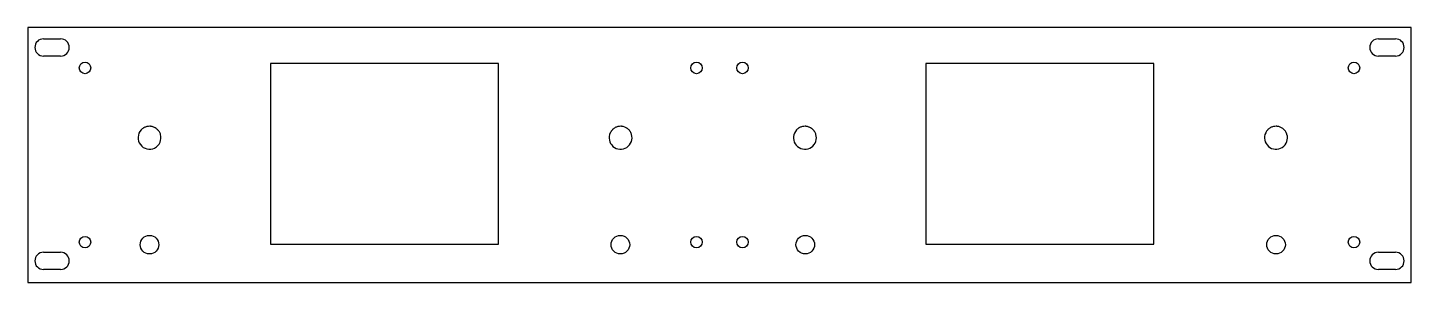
# Model space of a CAD drawing. Header units: millimetres. Extents: x 491 to 973, y 858 to 947.
import ezdxf

# ---------------------------------------------------------------- set-up
doc = ezdxf.new("R2010")
doc.units = ezdxf.units.MM

msp = doc.modelspace()

# ---------------------------------------------------------------- linework, layer by layer
at = {"color": 7, "linetype": 'Continuous', "lineweight": 25}
for p, q in [((973.38, 947.02), (490.78, 947.02)), ((490.78, 947.02), (490.78, 858.12)), ((973.38, 858.12), (973.38, 947.02)), ((496.28, 943.12), (502.28, 943.12)), ((961.88, 943.12), (967.88, 943.12)), ((502.28, 937.12), (496.28, 937.12)), ((967.88, 937.12), (961.88, 937.12)), ((531.39, 912.12), (531.28, 912.08)), ((532.41, 912.5), (532.39, 912.49)), ((532.44, 912.5), (532.41, 912.5)), ((533.57, 912.61), (533.39, 912.59)), ((533.75, 912.56), (533.57, 912.61)), ((534.74, 912.32), (534.68, 912.34)), ((534.79, 912.29), (534.74, 912.32)), ((695.71, 912.13), (695.57, 912.08)), ((696.7, 912.5), (696.66, 912.48)), ((696.75, 912.5), (696.7, 912.5)), ((697.86, 912.61), (697.68, 912.59)), ((698.03, 912.56), (697.86, 912.61)), ((699.03, 912.32), (699, 912.33)), ((699.05, 912.31), (699.03, 912.32)), ((759.99, 912.12), (759.88, 912.08)), ((761.01, 912.5), (760.99, 912.49)), ((761.04, 912.5), (761.01, 912.5)), ((762.17, 912.61), (761.99, 912.59)), ((762.35, 912.56), (762.17, 912.61)), ((763.34, 912.32), (763.28, 912.34)), ((763.39, 912.29), (763.34, 912.32)), ((924.31, 912.13), (924.17, 912.08)), ((925.3, 912.5), (925.26, 912.48)), ((925.35, 912.5), (925.3, 912.5)), ((926.46, 912.61), (926.28, 912.59)), ((926.63, 912.56), (926.46, 912.61)), ((927.63, 912.32), (927.6, 912.33)), ((927.65, 912.31), (927.63, 912.32)), ((530.36, 911.33), (530.35, 911.32)), ((530.38, 911.35), (530.36, 911.33)), ((531.28, 912.08), (531.19, 912)), ((535.76, 911.76), (535.6, 911.84)), ((535.88, 911.63), (535.76, 911.76)), ((536.57, 910.88), (536.53, 910.93)), ((536.6, 910.82), (536.57, 910.88)), ((537.1, 909.82), (537.05, 909.91)), ((537.12, 909.72), (537.1, 909.82)), ((693.99, 910.35), (693.98, 910.35)), ((693.98, 910.35), (693.98, 910.34)), ((694.65, 911.33), (694.61, 911.27)), ((694.72, 911.39), (694.65, 911.33)), ((695.57, 912.08), (695.45, 911.97)), ((700.05, 911.76), (699.94, 911.82)), ((700.13, 911.67), (700.05, 911.76)), ((700.86, 910.87), (700.86, 910.88)), ((700.86, 910.88), (700.86, 910.88)), ((701.39, 909.82), (701.37, 909.85)), ((701.4, 909.78), (701.39, 909.82)), ((758.96, 911.33), (758.95, 911.32)), ((758.98, 911.35), (758.96, 911.33)), ((759.88, 912.08), (759.79, 912)), ((764.36, 911.76), (764.2, 911.84)), ((764.48, 911.63), (764.36, 911.76)), ((765.17, 910.88), (765.12, 910.93)), ((765.2, 910.82), (765.17, 910.88)), ((765.7, 909.82), (765.65, 909.91)), ((765.72, 909.72), (765.7, 909.82)), ((765.88, 908.62), (765.88, 908.62)), ((765.88, 908.62), (765.88, 908.62)), ((922.59, 910.36), (922.58, 910.35)), ((922.58, 910.35), (922.58, 910.33)), ((923.25, 911.33), (923.21, 911.27)), ((923.32, 911.39), (923.25, 911.33)), ((924.17, 912.08), (924.04, 911.97)), ((928.65, 911.76), (928.54, 911.82)), ((928.73, 911.67), (928.65, 911.76)), ((929.99, 909.82), (929.97, 909.85)), ((930, 909.78), (929.99, 909.82)), ((496.28, 868.62), (502.28, 868.62)), ((961.88, 868.62), (967.88, 868.62)), ((502.28, 862.62), (496.28, 862.62)), ((967.88, 862.62), (961.88, 862.62)), ((490.78, 858.12), (973.38, 858.12))]:
    msp.add_line(p, q, dxfattribs=at)
for p, q in [((654.99, 934.46), (575.49, 934.46)), ((575.49, 934.46), (575.49, 871.46)), ((654.99, 871.46), (654.99, 934.46)), ((883.59, 934.46), (804.09, 934.46)), ((804.09, 934.46), (804.09, 871.46)), ((883.59, 871.46), (883.59, 934.46)), ((575.49, 871.46), (654.99, 871.46)), ((804.09, 871.46), (883.59, 871.46))]:
    msp.add_line(p, q)
for centre, radius in [((510.78, 932.96), 2), ((724.08, 932.96), 2), ((740.08, 932.96), 2), ((953.38, 932.96), 2), ((510.78, 872.17), 2), ((533.26, 871.27), 3.25), ((697.51, 871.27), 3.25), ((724.08, 872.17), 2), ((740.08, 872.17), 2), ((761.99, 871.27), 3.25), ((926.19, 871.27), 3.25), ((953.38, 872.17), 2)]:
    msp.add_circle(centre, radius, dxfattribs=at)
for centre, radius, start, end in [((496.28, 940.12), 3, 90, 270), ((502.28, 940.12), 3, 270, 90), ((961.88, 940.12), 3, 90, 270), ((967.88, 940.12), 3, 270, 90), ((533.28, 908.59), 4, 102.8424, 118.203), ((533.28, 908.59), 4, 88.3665, 102.1467), ((533.28, 908.59), 4, 69.466, 83.2039), ((533.28, 908.59), 4, 54.4338, 67.79), ((697.58, 908.59), 4, 103.3043, 117.8077), ((697.58, 908.59), 4, 88.4802, 102.015), ((697.58, 908.59), 4, 69.1355, 83.4891), ((697.58, 908.59), 4, 53.7542, 68.4697), ((761.88, 908.59), 4, 102.8311, 118.2143), ((761.88, 908.59), 4, 88.3632, 102.15), ((761.88, 908.59), 4, 69.4745, 83.1954), ((761.88, 908.59), 4, 54.4517, 67.7722), ((926.18, 908.59), 4, 103.2938, 117.7849), ((926.18, 908.59), 4, 88.4863, 102.0179), ((926.18, 908.59), 4, 69.1697, 83.5003), ((926.18, 908.59), 4, 53.7762, 68.4004), ((533.28, 908.59), 4, 136.9869, 16.4146), ((533.28, 908.59), 4, 121.4687, 136.4125), ((533.28, 908.59), 4, 35.7249, 49.4018), ((533.28, 908.59), 4, 19.2997, 33.8304), ((697.58, 908.59), 4, 154.0871, 17.3737), ((697.58, 908.59), 4, 137.8756, 153.8391), ((697.58, 908.59), 4, 122.2067, 135.6135), ((697.58, 908.59), 4, 34.8891, 50.3784), ((697.58, 908.59), 4, 18.3485, 34.7816), ((761.88, 908.59), 4, 136.9638, 0.3947), ((761.88, 908.59), 4, 121.448, 136.4333), ((761.88, 908.59), 4, 35.7515, 49.3752), ((761.88, 908.59), 4, 19.3302, 33.7999), ((761.88, 908.59), 4, 0.4109, 16.3841), ((926.18, 908.59), 4, 154.1507, 17.349), ((926.18, 908.59), 4, 137.8552, 153.7801), ((926.18, 908.59), 4, 122.2501, 135.6311), ((926.18, 908.59), 4, 18.3726, 50.3626), ((496.28, 865.62), 3, 90, 270), ((502.28, 865.62), 3, 270, 90), ((961.88, 865.62), 3, 90, 270), ((967.88, 865.62), 3, 270, 90)]:
    msp.add_arc(centre, radius, start, end, dxfattribs=at)

doc.saveas('drawing.dxf')
